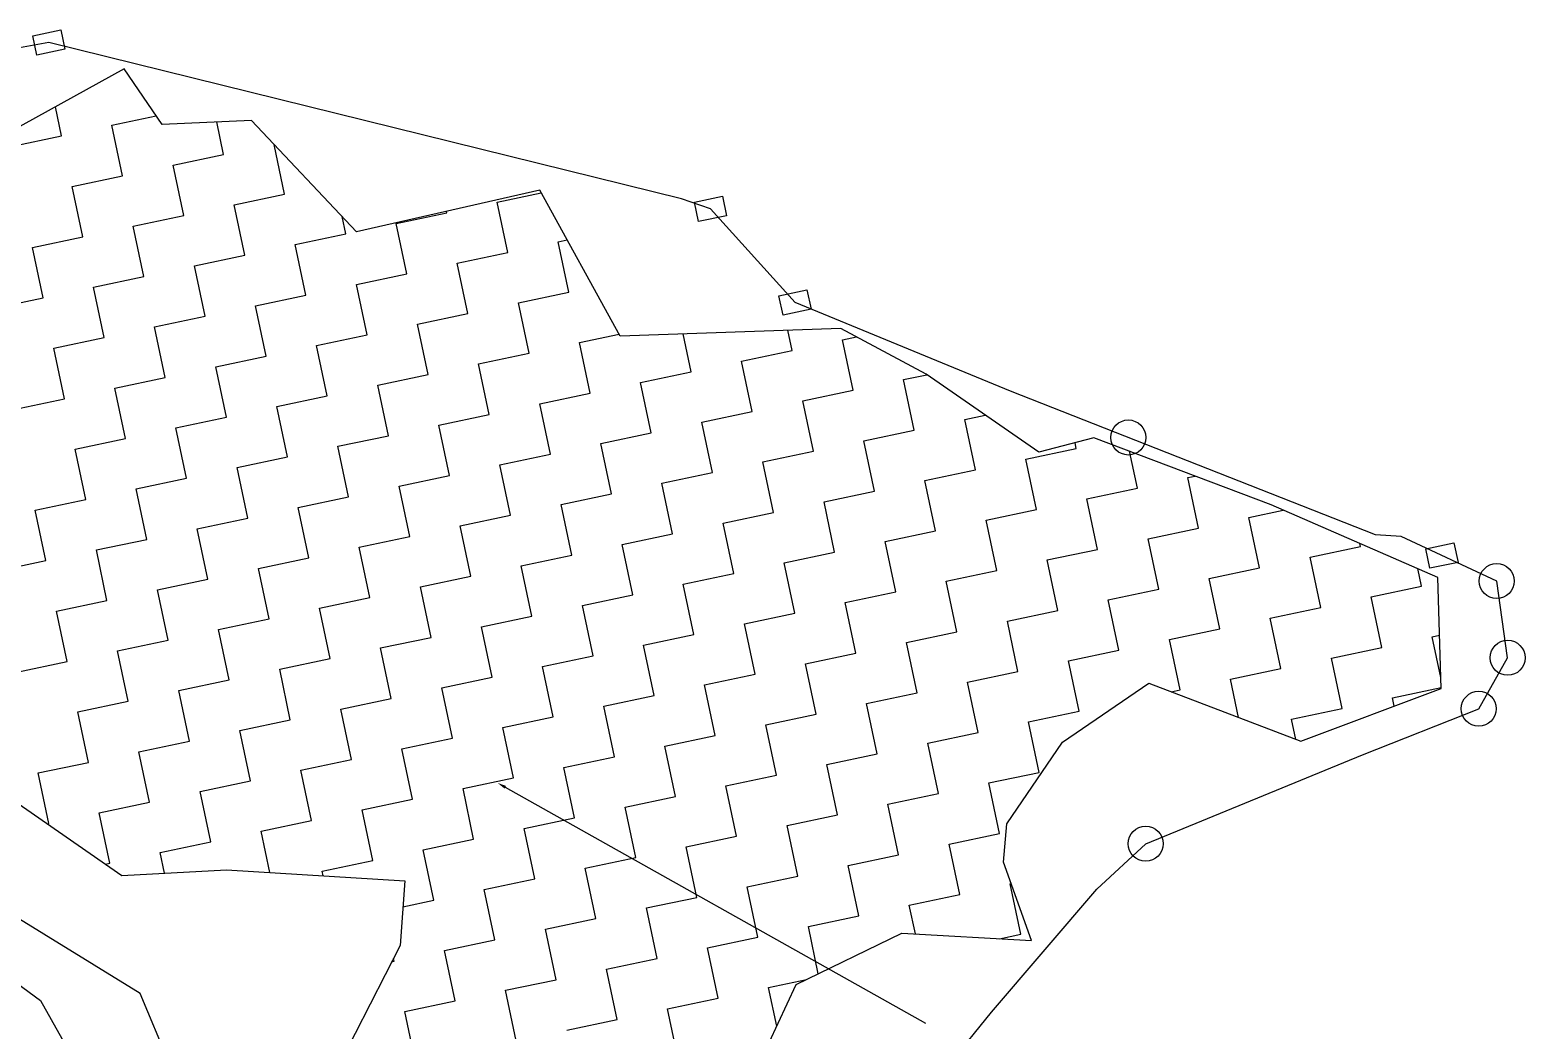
# Model space of a CAD drawing. Header units: metres. Extents: x 353726 to 355880, y 1748954 to 1750743.
# Drawn here: x 355579.8 to 355880, y 1750173 to 1750373.9 of the extents above; entities that cross this region are included whole.
import ezdxf

# ---------------------------------------------------------------- set-up
doc = ezdxf.new("R2010")
doc.units = ezdxf.units.M
doc.header["$MEASUREMENT"] = 0
for name, color, linetype in [('POLY_HATCH', 12, 'Continuous'), ('POLY_WATER', 4, 'Continuous'), ('SYM_ARROW', 1, 'Continuous'), ('V_BOUND_LINE', 7, 'Continuous')]:
    doc.layers.add(name, color=color, linetype=linetype)

msp = doc.modelspace()

# ---------------------------------------------------------------- linework, layer by layer
for points in [[(355580.4, 1750372.74), (355586.04, 1750373.93), (355586.87, 1750370.03), (355581.23, 1750368.84)], [(355713.24, 1750339.31), (355718.88, 1750340.51), (355719.71, 1750336.61), (355714.07, 1750335.41)], [(355730.21, 1750320.53), (355735.85, 1750321.73), (355736.68, 1750317.82), (355731.04, 1750316.63)], [(355860.11, 1750269.67), (355865.75, 1750270.86), (355866.57, 1750266.96), (355860.93, 1750265.77)]]:
    msp.add_lwpolyline(points, close=True)
for centre in [(355800.37, 1750292.05), (355874.34, 1750263.2), (355876.51, 1750247.79), (355870.73, 1750237.55), (355803.86, 1750210.44)]:
    msp.add_circle(centre, 3.52)
at = {"layer": 'POLY_HATCH'}
for p, q in [((355598.75, 1750366.13), (355573.1, 1750351.95)), ((355606.38, 1750354.9), (355598.75, 1750366.13)), ((355624.32, 1750355.76), (355606.38, 1750354.9)), ((355645.43, 1750333.36), (355624.32, 1750355.76)), ((355682.24, 1750341.72), (355645.43, 1750333.36)), ((355698.37, 1750312.42), (355682.24, 1750341.72)), ((355742.65, 1750313.97), (355698.37, 1750312.42)), ((355759.8, 1750304.74), (355742.65, 1750313.97)), ((355782.4, 1750289.07), (355759.8, 1750304.74)), ((355793.47, 1750292), (355782.4, 1750289.07)), ((355829.07, 1750278.49), (355793.47, 1750292)), ((355862.54, 1750263.95), (355829.07, 1750278.49)), ((355863.19, 1750241.64), (355862.54, 1750263.95)), ((355787.14, 1750230.83), (355804.51, 1750242.68)), ((355804.51, 1750242.68), (355835.03, 1750231.02)), ((355835.03, 1750231.02), (355863.19, 1750241.64)), ((355775.98, 1750214.46), (355787.14, 1750230.83)), ((355576.81, 1750219.02), (355598.26, 1750204.07)), ((355775.28, 1750206.72), (355775.98, 1750214.46)), ((355598.26, 1750204.07), (355619.28, 1750205.18)), ((355619.28, 1750205.18), (355655.09, 1750203)), ((355780.94, 1750190.98), (355775.28, 1750206.72)), ((355655.09, 1750203), (355654.18, 1750190.02)), ((355733.69, 1750182.17), (355754.9, 1750192.49)), ((355754.9, 1750192.49), (355780.94, 1750190.98)), ((355654.18, 1750190.02), (355641.23, 1750164.76)), ((355726.45, 1750166.62), (355733.69, 1750182.17))]:
    msp.add_line(p, q, dxfattribs=at)
at = {"layer": 'POLY_HATCH', "linetype": 'Continuous'}
for p, q in [((355586.18, 1750352.63), (355584.94, 1750358.5)), ((355596.31, 1750354.77), (355605.2, 1750356.64)), ((355598.45, 1750344.64), (355596.31, 1750354.77)), ((355618.71, 1750348.91), (355617.34, 1750355.43)), ((355576.05, 1750350.49), (355586.18, 1750352.63)), ((355608.58, 1750346.78), (355618.71, 1750348.91)), ((355630.98, 1750340.92), (355628.87, 1750350.94)), ((355610.72, 1750336.65), (355608.58, 1750346.78)), ((355588.32, 1750342.5), (355598.45, 1750344.64)), ((355590.46, 1750332.37), (355588.32, 1750342.5)), ((355620.85, 1750338.79), (355630.98, 1750340.92)), ((355673.64, 1750339.35), (355682.51, 1750341.23)), ((355675.78, 1750329.22), (355673.64, 1750339.35)), ((355600.59, 1750334.51), (355610.72, 1750336.65)), ((355622.99, 1750328.66), (355620.85, 1750338.79)), ((355643.25, 1750332.93), (355642.51, 1750336.46)), ((355653.38, 1750335.07), (355663.51, 1750337.21)), ((355663.51, 1750337.21), (355663.46, 1750337.45)), ((355602.73, 1750324.38), (355600.59, 1750334.51)), ((355655.52, 1750324.94), (355653.38, 1750335.07)), ((355580.33, 1750330.23), (355590.46, 1750332.37)), ((355582.47, 1750320.1), (355580.33, 1750330.23)), ((355633.12, 1750330.79), (355643.25, 1750332.93)), ((355635.26, 1750320.66), (355633.12, 1750330.79)), ((355685.91, 1750331.36), (355687.73, 1750331.75)), ((355688.05, 1750321.23), (355685.91, 1750331.36)), ((355612.86, 1750326.52), (355622.99, 1750328.66)), ((355665.65, 1750327.08), (355675.78, 1750329.22)), ((355667.79, 1750316.95), (355665.65, 1750327.08)), ((355592.6, 1750322.24), (355602.73, 1750324.38)), ((355615, 1750316.39), (355612.86, 1750326.52)), ((355645.39, 1750322.8), (355655.52, 1750324.94)), ((355594.74, 1750312.11), (355592.6, 1750322.24)), ((355647.53, 1750312.67), (355645.39, 1750322.8)), ((355677.92, 1750319.09), (355688.05, 1750321.23)), ((355572.34, 1750317.96), (355582.47, 1750320.1)), ((355625.13, 1750318.53), (355635.26, 1750320.66)), ((355627.27, 1750308.4), (355625.13, 1750318.53)), ((355680.06, 1750308.96), (355677.92, 1750319.09)), ((355604.87, 1750314.25), (355615, 1750316.39)), ((355657.66, 1750314.81), (355667.79, 1750316.95)), ((355584.61, 1750309.97), (355594.74, 1750312.11)), ((355607.01, 1750304.12), (355604.87, 1750314.25)), ((355637.4, 1750310.54), (355647.53, 1750312.67)), ((355659.8, 1750304.68), (355657.66, 1750314.81)), ((355690.19, 1750311.1), (355698.17, 1750312.79)), ((355712.59, 1750305.25), (355710.98, 1750312.86)), ((355732.85, 1750309.53), (355731.99, 1750313.59)), ((355742.98, 1750311.67), (355745.8, 1750312.27)), ((355586.75, 1750299.84), (355584.61, 1750309.97)), ((355639.54, 1750300.41), (355637.4, 1750310.54)), ((355669.93, 1750306.82), (355680.06, 1750308.96)), ((355692.33, 1750300.97), (355690.19, 1750311.1)), ((355722.72, 1750307.39), (355732.85, 1750309.53)), ((355745.12, 1750301.54), (355742.98, 1750311.67)), ((355617.14, 1750306.26), (355627.27, 1750308.4)), ((355619.28, 1750296.13), (355617.14, 1750306.26)), ((355672.07, 1750296.69), (355669.93, 1750306.82)), ((355724.86, 1750297.26), (355722.72, 1750307.39)), ((355596.88, 1750301.98), (355607.01, 1750304.12)), ((355649.67, 1750302.54), (355659.8, 1750304.68)), ((355702.46, 1750303.11), (355712.59, 1750305.25)), ((355704.6, 1750292.98), (355702.46, 1750303.11)), ((355755.25, 1750303.68), (355759.91, 1750304.67)), ((355757.39, 1750293.55), (355755.25, 1750303.68)), ((355599.02, 1750291.85), (355596.88, 1750301.98)), ((355629.41, 1750298.27), (355639.54, 1750300.41)), ((355651.81, 1750292.41), (355649.67, 1750302.54)), ((355682.2, 1750298.83), (355692.33, 1750300.97)), ((355734.99, 1750299.4), (355745.12, 1750301.54)), ((355576.62, 1750297.7), (355586.75, 1750299.84)), ((355631.55, 1750288.14), (355629.41, 1750298.27)), ((355684.34, 1750288.7), (355682.2, 1750298.83)), ((355714.73, 1750295.12), (355724.86, 1750297.26)), ((355737.13, 1750289.27), (355734.99, 1750299.4)), ((355609.15, 1750293.99), (355619.28, 1750296.13)), ((355611.29, 1750283.86), (355609.15, 1750293.99)), ((355661.94, 1750294.55), (355672.07, 1750296.69)), ((355664.08, 1750284.42), (355661.94, 1750294.55)), ((355716.87, 1750284.99), (355714.73, 1750295.12)), ((355767.52, 1750295.69), (355771.61, 1750296.56)), ((355769.66, 1750285.56), (355767.52, 1750295.69)), ((355588.89, 1750289.71), (355599.02, 1750291.85)), ((355641.68, 1750290.28), (355651.81, 1750292.41)), ((355694.47, 1750290.84), (355704.6, 1750292.98)), ((355747.26, 1750291.41), (355757.39, 1750293.55)), ((355749.4, 1750281.28), (355747.26, 1750291.41)), ((355789.92, 1750289.84), (355789.68, 1750291)), ((355591.03, 1750279.58), (355588.89, 1750289.71)), ((355621.42, 1750286), (355631.55, 1750288.14)), ((355643.82, 1750280.15), (355641.68, 1750290.28)), ((355674.21, 1750286.56), (355684.34, 1750288.7)), ((355696.61, 1750280.71), (355694.47, 1750290.84)), ((355727, 1750287.13), (355737.13, 1750289.27)), ((355779.79, 1750287.7), (355789.92, 1750289.84)), ((355802.19, 1750281.85), (355800.62, 1750289.29)), ((355623.56, 1750275.87), (355621.42, 1750286)), ((355676.35, 1750276.43), (355674.21, 1750286.56)), ((355706.74, 1750282.85), (355716.87, 1750284.99)), ((355729.14, 1750277), (355727, 1750287.13)), ((355759.53, 1750283.42), (355769.66, 1750285.56)), ((355781.93, 1750277.57), (355779.79, 1750287.7)), ((355601.16, 1750281.72), (355611.29, 1750283.86)), ((355653.95, 1750282.29), (355664.08, 1750284.42)), ((355656.09, 1750272.16), (355653.95, 1750282.29)), ((355708.88, 1750272.72), (355706.74, 1750282.85)), ((355761.67, 1750273.29), (355759.53, 1750283.42)), ((355812.32, 1750283.99), (355813.77, 1750284.3)), ((355814.46, 1750273.86), (355812.32, 1750283.99)), ((355580.9, 1750277.44), (355591.03, 1750279.58)), ((355603.3, 1750271.59), (355601.16, 1750281.72)), ((355633.69, 1750278.01), (355643.82, 1750280.15)), ((355686.48, 1750278.57), (355696.61, 1750280.71)), ((355739.27, 1750279.14), (355749.4, 1750281.28)), ((355741.41, 1750269.01), (355739.27, 1750279.14)), ((355792.06, 1750279.71), (355802.19, 1750281.85)), ((355794.2, 1750269.58), (355792.06, 1750279.71)), ((355583.04, 1750267.31), (355580.9, 1750277.44)), ((355635.83, 1750267.88), (355633.69, 1750278.01)), ((355666.22, 1750274.29), (355676.35, 1750276.43)), ((355688.62, 1750268.44), (355686.48, 1750278.57)), ((355719.01, 1750274.86), (355729.14, 1750277)), ((355771.8, 1750275.43), (355781.93, 1750277.57)), ((355824.59, 1750276), (355831.46, 1750277.45)), ((355826.73, 1750265.87), (355824.59, 1750276)), ((355613.43, 1750273.73), (355623.56, 1750275.87)), ((355615.57, 1750263.6), (355613.43, 1750273.73)), ((355668.36, 1750264.16), (355666.22, 1750274.29)), ((355721.15, 1750264.73), (355719.01, 1750274.86)), ((355751.54, 1750271.15), (355761.67, 1750273.29)), ((355773.94, 1750265.3), (355771.8, 1750275.43)), ((355804.33, 1750271.72), (355814.46, 1750273.86)), ((355593.17, 1750269.45), (355603.3, 1750271.59)), ((355645.96, 1750270.02), (355656.09, 1750272.16)), ((355648.1, 1750259.89), (355645.96, 1750270.02)), ((355698.75, 1750270.58), (355708.88, 1750272.72)), ((355700.89, 1750260.45), (355698.75, 1750270.58)), ((355753.68, 1750261.02), (355751.54, 1750271.15)), ((355806.47, 1750261.59), (355804.33, 1750271.72)), ((355836.86, 1750268.01), (355846.99, 1750270.15)), ((355846.99, 1750270.15), (355846.86, 1750270.76)), ((355572.91, 1750265.17), (355583.04, 1750267.31)), ((355595.31, 1750259.32), (355593.17, 1750269.45)), ((355625.7, 1750265.74), (355635.83, 1750267.88)), ((355678.49, 1750266.3), (355688.62, 1750268.44)), ((355731.28, 1750266.87), (355741.41, 1750269.01)), ((355784.07, 1750267.44), (355794.2, 1750269.58)), ((355786.21, 1750257.31), (355784.07, 1750267.44)), ((355839, 1750257.88), (355836.86, 1750268.01)), ((355627.84, 1750255.61), (355625.7, 1750265.74)), ((355658.23, 1750262.03), (355668.36, 1750264.16)), ((355680.63, 1750256.17), (355678.49, 1750266.3)), ((355711.02, 1750262.59), (355721.15, 1750264.73)), ((355733.42, 1750256.74), (355731.28, 1750266.87)), ((355763.81, 1750263.16), (355773.94, 1750265.3)), ((355816.6, 1750263.73), (355826.73, 1750265.87)), ((355859.26, 1750262.16), (355858.51, 1750265.7)), ((355605.44, 1750261.46), (355615.57, 1750263.6)), ((355607.58, 1750251.33), (355605.44, 1750261.46)), ((355660.37, 1750251.9), (355658.23, 1750262.03)), ((355713.16, 1750252.46), (355711.02, 1750262.59)), ((355743.55, 1750258.88), (355753.68, 1750261.02)), ((355765.95, 1750253.03), (355763.81, 1750263.16)), ((355796.34, 1750259.45), (355806.47, 1750261.59)), ((355818.74, 1750253.6), (355816.6, 1750263.73)), ((355849.13, 1750260.02), (355859.26, 1750262.16)), ((355585.18, 1750257.18), (355595.31, 1750259.32)), ((355637.97, 1750257.75), (355648.1, 1750259.89)), ((355690.76, 1750258.31), (355700.89, 1750260.45)), ((355692.9, 1750248.18), (355690.76, 1750258.31)), ((355745.69, 1750248.75), (355743.55, 1750258.88)), ((355798.48, 1750249.32), (355796.34, 1750259.45)), ((355851.27, 1750249.89), (355849.13, 1750260.02)), ((355587.32, 1750247.05), (355585.18, 1750257.18)), ((355617.71, 1750253.47), (355627.84, 1750255.61)), ((355640.11, 1750247.62), (355637.97, 1750257.75)), ((355670.5, 1750254.03), (355680.63, 1750256.17)), ((355723.29, 1750254.6), (355733.42, 1750256.74)), ((355776.08, 1750255.17), (355786.21, 1750257.31)), ((355778.22, 1750245.04), (355776.08, 1750255.17)), ((355828.87, 1750255.74), (355839, 1750257.88)), ((355831.01, 1750245.61), (355828.87, 1750255.74)), ((355619.85, 1750243.34), (355617.71, 1750253.47)), ((355672.64, 1750243.91), (355670.5, 1750254.03)), ((355703.03, 1750250.32), (355713.16, 1750252.46)), ((355725.43, 1750244.47), (355723.29, 1750254.6)), ((355755.82, 1750250.89), (355765.95, 1750253.03)), ((355808.61, 1750251.46), (355818.74, 1750253.6)), ((355861.4, 1750252.03), (355862.88, 1750252.34)), ((355863.13, 1750243.84), (355861.4, 1750252.03)), ((355597.45, 1750249.19), (355607.58, 1750251.33)), ((355599.59, 1750239.06), (355597.45, 1750249.19)), ((355650.24, 1750249.76), (355660.37, 1750251.9)), ((355652.38, 1750239.63), (355650.24, 1750249.76)), ((355705.17, 1750240.19), (355703.03, 1750250.32)), ((355757.96, 1750240.76), (355755.82, 1750250.89)), ((355788.35, 1750247.18), (355798.48, 1750249.32)), ((355810.75, 1750241.33), (355808.61, 1750251.46)), ((355841.14, 1750247.75), (355851.27, 1750249.89)), ((355577.19, 1750244.91), (355587.32, 1750247.05)), ((355629.98, 1750245.48), (355640.11, 1750247.62)), ((355682.77, 1750246.04), (355692.9, 1750248.18)), ((355684.91, 1750235.91), (355682.77, 1750246.04)), ((355735.56, 1750246.61), (355745.69, 1750248.75)), ((355737.7, 1750236.48), (355735.56, 1750246.61)), ((355790.49, 1750237.05), (355788.35, 1750247.18)), ((355843.28, 1750237.62), (355841.14, 1750247.75)), ((355609.72, 1750241.2), (355619.85, 1750243.34)), ((355632.12, 1750235.35), (355629.98, 1750245.48)), ((355662.51, 1750241.77), (355672.64, 1750243.91)), ((355715.3, 1750242.33), (355725.43, 1750244.47)), ((355768.09, 1750242.9), (355778.22, 1750245.04)), ((355770.23, 1750232.77), (355768.09, 1750242.9)), ((355820.88, 1750243.47), (355831.01, 1750245.61)), ((355822.5, 1750235.81), (355820.88, 1750243.47)), ((355611.86, 1750231.07), (355609.72, 1750241.2)), ((355664.65, 1750231.64), (355662.51, 1750241.77)), ((355695.04, 1750238.05), (355705.17, 1750240.19)), ((355717.44, 1750232.2), (355715.3, 1750242.33)), ((355747.83, 1750238.62), (355757.96, 1750240.76)), ((355809, 1750240.96), (355810.75, 1750241.33)), ((355853.41, 1750239.76), (355863.19, 1750241.83)), ((355589.46, 1750236.92), (355599.59, 1750239.06)), ((355591.6, 1750226.79), (355589.46, 1750236.92)), ((355642.25, 1750237.49), (355652.38, 1750239.63)), ((355644.39, 1750227.36), (355642.25, 1750237.49)), ((355697.18, 1750227.92), (355695.04, 1750238.05)), ((355749.97, 1750228.49), (355747.83, 1750238.62)), ((355780.36, 1750234.91), (355790.49, 1750237.05)), ((355833.15, 1750235.48), (355843.28, 1750237.62)), ((355853.76, 1750238.08), (355853.41, 1750239.76)), ((355621.99, 1750233.21), (355632.12, 1750235.35)), ((355674.78, 1750233.78), (355684.91, 1750235.91)), ((355727.57, 1750234.34), (355737.7, 1750236.48)), ((355729.71, 1750224.21), (355727.57, 1750234.34)), ((355782.5, 1750224.78), (355780.36, 1750234.91)), ((355834.01, 1750231.41), (355833.15, 1750235.48)), ((355601.73, 1750228.93), (355611.86, 1750231.07)), ((355624.13, 1750223.08), (355621.99, 1750233.21)), ((355654.52, 1750229.5), (355664.65, 1750231.64)), ((355676.92, 1750223.65), (355674.78, 1750233.78)), ((355707.31, 1750230.06), (355717.44, 1750232.2)), ((355760.1, 1750230.63), (355770.23, 1750232.77)), ((355603.87, 1750218.8), (355601.73, 1750228.93)), ((355656.66, 1750219.37), (355654.52, 1750229.5)), ((355687.05, 1750225.78), (355697.18, 1750227.92)), ((355709.45, 1750219.93), (355707.31, 1750230.06)), ((355739.84, 1750226.35), (355749.97, 1750228.49)), ((355762.24, 1750220.5), (355760.1, 1750230.63)), ((355581.47, 1750224.65), (355591.6, 1750226.79)), ((355634.26, 1750225.22), (355644.39, 1750227.36)), ((355636.4, 1750215.09), (355634.26, 1750225.22)), ((355689.19, 1750215.66), (355687.05, 1750225.78)), ((355741.98, 1750216.22), (355739.84, 1750226.35)), ((355583.61, 1750214.52), (355581.47, 1750224.65)), ((355614, 1750220.94), (355624.13, 1750223.08)), ((355666.79, 1750221.51), (355676.92, 1750223.65)), ((355719.58, 1750222.07), (355729.71, 1750224.21)), ((355721.72, 1750211.94), (355719.58, 1750222.07)), ((355772.37, 1750222.64), (355782.5, 1750224.78)), ((355774.51, 1750212.51), (355772.37, 1750222.64)), ((355616.14, 1750210.81), (355614, 1750220.94)), ((355646.53, 1750217.23), (355656.66, 1750219.37)), ((355668.93, 1750211.38), (355666.79, 1750221.51)), ((355699.32, 1750217.79), (355709.45, 1750219.93)), ((355752.11, 1750218.36), (355762.24, 1750220.5)), ((355593.74, 1750216.66), (355603.87, 1750218.8)), ((355595.88, 1750206.53), (355593.74, 1750216.66)), ((355648.67, 1750207.1), (355646.53, 1750217.23)), ((355701.46, 1750207.66), (355699.32, 1750217.79)), ((355731.85, 1750214.08), (355741.98, 1750216.22)), ((355754.25, 1750208.23), (355752.11, 1750218.36)), ((355583.35, 1750214.46), (355583.61, 1750214.52)), ((355626.27, 1750212.95), (355636.4, 1750215.09)), ((355628.02, 1750204.65), (355626.27, 1750212.95)), ((355679.06, 1750213.52), (355689.19, 1750215.66)), ((355681.2, 1750203.39), (355679.06, 1750213.52)), ((355733.99, 1750203.95), (355731.85, 1750214.08)), ((355606.01, 1750208.67), (355616.14, 1750210.81)), ((355658.8, 1750209.24), (355668.93, 1750211.38)), ((355711.59, 1750209.8), (355721.72, 1750211.94)), ((355764.38, 1750210.37), (355774.51, 1750212.51)), ((355766.52, 1750200.24), (355764.38, 1750210.37)), ((355606.88, 1750204.52), (355606.01, 1750208.67)), ((355638.54, 1750204.96), (355648.67, 1750207.1)), ((355660.94, 1750199.11), (355658.8, 1750209.24)), ((355691.33, 1750205.53), (355701.46, 1750207.66)), ((355713.73, 1750199.67), (355711.59, 1750209.8)), ((355744.12, 1750206.09), (355754.25, 1750208.23)), ((355594.99, 1750206.34), (355595.88, 1750206.53)), ((355638.74, 1750203.99), (355638.54, 1750204.96)), ((355693.47, 1750195.4), (355691.33, 1750205.53)), ((355723.86, 1750201.81), (355733.99, 1750203.95)), ((355746.26, 1750195.96), (355744.12, 1750206.09)), ((355671.07, 1750201.25), (355681.2, 1750203.39)), ((355673.21, 1750191.12), (355671.07, 1750201.25)), ((355726, 1750191.68), (355723.86, 1750201.81)), ((355776.65, 1750202.38), (355776.82, 1750202.42)), ((355778.79, 1750192.25), (355776.65, 1750202.38)), ((355654.73, 1750197.79), (355660.94, 1750199.11)), ((355703.6, 1750197.53), (355713.73, 1750199.67)), ((355756.39, 1750198.1), (355766.52, 1750200.24)), ((355757.61, 1750192.33), (355756.39, 1750198.1)), ((355683.34, 1750193.26), (355693.47, 1750195.4)), ((355705.74, 1750187.41), (355703.6, 1750197.53)), ((355736.13, 1750193.82), (355746.26, 1750195.96)), ((355685.48, 1750183.13), (355683.34, 1750193.26)), ((355738.13, 1750184.33), (355736.13, 1750193.82)), ((355774.51, 1750191.35), (355778.79, 1750192.25)), ((355663.08, 1750188.98), (355673.21, 1750191.12)), ((355665.22, 1750178.85), (355663.08, 1750188.98)), ((355715.87, 1750189.54), (355726, 1750191.68)), ((355718.01, 1750179.41), (355715.87, 1750189.54)), ((355652.5, 1750186.74), (355652.95, 1750186.84)), ((355652.95, 1750186.84), (355652.83, 1750187.39)), ((355695.61, 1750185.27), (355705.74, 1750187.41)), ((355675.35, 1750180.99), (355685.48, 1750183.13)), ((355697.75, 1750175.14), (355695.61, 1750185.27)), ((355728.14, 1750181.55), (355735.73, 1750183.16)), ((355677.49, 1750170.86), (355675.35, 1750180.99)), ((355729.78, 1750173.77), (355728.14, 1750181.55)), ((355655.09, 1750176.71), (355665.22, 1750178.85)), ((355707.88, 1750177.28), (355718.01, 1750179.41)), ((355710.02, 1750167.15), (355707.88, 1750177.28)), ((355657.23, 1750166.58), (355655.09, 1750176.71)), ((355687.62, 1750173), (355697.75, 1750175.14))]:
    msp.add_line(p, q, dxfattribs=at)
at = {"layer": 'POLY_WATER'}
for p, q in [((355601.99, 1750180.36), (355551.3, 1750211.46)), ((355554.51, 1750199.14), (355581.96, 1750178.95)), ((355632.82, 1750106.66), (355601.99, 1750180.36)), ((355581.96, 1750178.95), (355605.69, 1750136.7))]:
    msp.add_line(p, q, dxfattribs=at)
at = {"layer": 'SYM_ARROW'}
msp.add_lwpolyline([(355675.28, 1750221.79), (355759.66, 1750174.39)], dxfattribs=at)
msp.add_solid([(355675.13, 1750221.52), (355673.71, 1750222.67), (355675.43, 1750222.05)], dxfattribs=at)
at = {"layer": 'V_BOUND_LINE'}
for p, q in [((355583.63, 1750371.39), (355541.36, 1750363.67)), ((355710.63, 1750339.97), (355583.63, 1750371.39)), ((355716.48, 1750337.96), (355710.63, 1750339.97)), ((355733.45, 1750319.18), (355716.48, 1750337.96)), ((355776.7, 1750301.38), (355733.45, 1750319.18)), ((355849.98, 1750272.49), (355776.7, 1750301.38)), ((355855.12, 1750272.13), (355849.98, 1750272.49)), ((355874.34, 1750263.2), (355855.12, 1750272.13)), ((355876.51, 1750247.79), (355874.34, 1750263.2)), ((355870.73, 1750237.55), (355876.51, 1750247.79)), ((355847.4, 1750228.3), (355870.73, 1750237.55)), ((355803.86, 1750210.44), (355847.4, 1750228.3)), ((355794.07, 1750201.29), (355803.86, 1750210.44)), ((355772.92, 1750176.62), (355794.07, 1750201.29)), ((355735.08, 1750130.03), (355772.92, 1750176.62))]:
    msp.add_line(p, q, dxfattribs=at)

doc.saveas('drawing.dxf')
